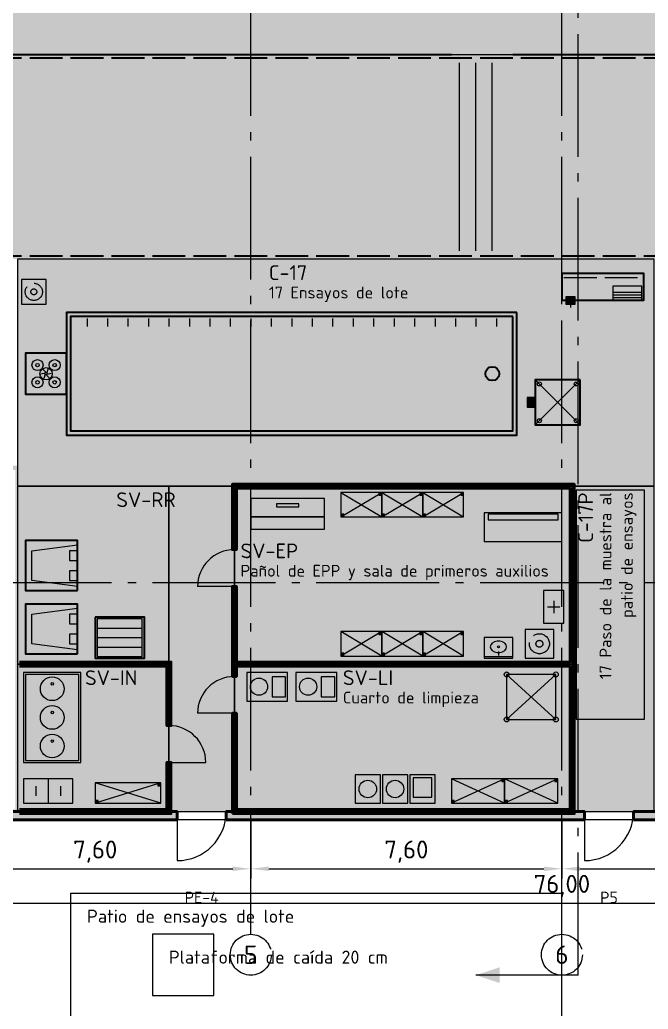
# Model space of a CAD drawing. Header units: millimetres. Extents: x 0 to 1189, y 0 to 841.
# Drawn here: x 295.8 to 372.5, y 360.3 to 481.2 of the extents above; entities that cross this region are included whole.
import ezdxf
from ezdxf.enums import TextEntityAlignment as Align

# ---------------------------------------------------------------- set-up
doc = ezdxf.new("R2010")
doc.units = ezdxf.units.MM
doc.linetypes.add('IRAM-E-TRAZOS', pattern=[5, 4, -1])
doc.linetypes.add('IRAM-F-TRAZO-PUNTO', pattern=[20, 15, -2, 1, -2])
for name, color, linetype, lineweight in [('A-ABERTURA', 7, 'CONTINUOUS', 25), ('A-COLUMNA', 7, 'CONTINUOUS', 50), ('A-COTA', 7, 'CONTINUOUS', 18), ('A-EJE', 1, 'IRAM-F-TRAZO-PUNTO', 18), ('A-EQUIPO-FINO', 8, 'CONTINUOUS', 13), ('A-EQUIPO-OCULTO', 8, 'IRAM-E-TRAZOS', 13), ('A-EQUIPO-RELLENO', 9, 'CONTINUOUS', 13), ('A-EXTERIOR', 8, 'CONTINUOUS', 25), ('A-MURO', 7, 'CONTINUOUS', 50), ('A-RELLENO', 9, 'CONTINUOUS', 13), ('A-SECTOR', 1, 'CONTINUOUS', 25), ('A-SECTOR-TXT', 1, 'CONTINUOUS', 25), ('A-SEGURIDAD', 1, 'IRAM-E-TRAZOS', 18), ('A-TABIQUE', 7, 'CONTINUOUS', 50), ('A-TEXTO', 7, 'CONTINUOUS', 18)]:
    doc.layers.add(name, color=color, linetype=linetype, lineweight=lineweight)
for name, color, linetype, lineweight, true_color in [('A-DEFENSA', 2, 'CONTINUOUS', 35, 0xe6b400), ('A-EQUIPO', 30, 'CONTINUOUS', 35, 0xe67800), ('A-MOBILIARIO', 8, 'CONTINUOUS', 18, 0x50505a), ('A-PASILLO', 2, 'IRAM-E-TRAZOS', 35, 0xd7a500), ('A-SENDA', 2, 'CONTINUOUS', 25, 0xd7a500), ('A-VENTANA', 4, 'CONTINUOUS', 18, 0x0096c8)]:
    doc.layers.add(name, color=color, linetype=linetype, lineweight=lineweight, true_color=true_color)
doc.styles.add('ISO3098', font='isocpeur.ttf')
doc.dimstyles.new('FLAMA-IRAM', dxfattribs={"dimtxt": 3.5, "dimasz": 3.5, "dimexe": 2, "dimexo": 1.5, "dimgap": 1, "dimtad": 1, "dimdec": 1, "dimtxsty": 'ISO3098', "dimblk": 'IRAM_FLECHA', "dimblk1": 'IRAM_FLECHA', "dimblk2": 'IRAM_FLECHA', "dimcen": 2.5, "dimclrd": 3, "dimclre": 3, "dimclrt": 3, "dimazin": 3, "dimtfac": 1, "dimtmove": 0, "dimatfit": 3, "dimlwd": 18, "dimlwe": 18})

# ---------------------------------------------------------------- blocks, each defined once
blk = doc.blocks.new('IRAM_FLECHA')
blk.add_solid([(0, 0), (-1, 0.125), (-1, -0.125)])

msp = doc.modelspace()

# ---------------------------------------------------------------- hatches: boundary and pattern name
at = {"layer": 'A-COLUMNA', "true_color": 0x000000}
h = msp.add_hatch(color=7, dxfattribs=at)
h.dxf.hatch_style = 1
h.paths.add_polyline_path([(323, 476), (325, 476), (325, 478), (323, 478)])
h = msp.add_hatch(color=7, dxfattribs=at)
h.dxf.hatch_style = 1
h.paths.add_polyline_path([(361, 476), (363, 476), (363, 478), (361, 478)])
h = msp.add_hatch(color=7, dxfattribs=at)
h.dxf.hatch_style = 1
h.paths.add_polyline_path([(323, 383.5), (325, 383.5), (325, 385.5), (323, 385.5)])
h = msp.add_hatch(color=7, dxfattribs=at)
h.dxf.hatch_style = 1
h.paths.add_polyline_path([(361, 383.5), (363, 383.5), (363, 385.5), (361, 385.5)])
at = {"layer": 'A-EQUIPO-RELLENO', "true_color": 0xeedec0}
h = msp.add_hatch(color=7, dxfattribs=at)
h.dxf.hatch_style = 1
h.paths.add_polyline_path([(362, 447), (372, 447), (372, 450.25), (362, 450.25)])
at = {"layer": 'A-EQUIPO-RELLENO', "true_color": 0xd6ecd6}
h = msp.add_hatch(color=7, dxfattribs=at)
h.dxf.hatch_style = 1
h.paths.add_polyline_path([(299, 449.5), (296, 449.5), (296, 446.5), (299, 446.5)])
at = {"layer": 'A-EQUIPO-RELLENO', "true_color": 0xcdd0d4}
h = msp.add_hatch(color=7, dxfattribs=at)
h.dxf.hatch_style = 1
h.paths.add_polyline_path([(362.5, 446.5), (363.6, 446.5), (363.6, 447.4), (362.5, 447.4)])
at = {"layer": 'A-EQUIPO-RELLENO', "true_color": 0xf6f6fc}
h = msp.add_hatch(color=7, dxfattribs=at)
h.dxf.hatch_style = 1
h.paths.add_polyline_path([(356.5, 445.5), (301.5, 445.5), (301.5, 430.5), (356.5, 430.5)])
at = {"layer": 'A-EQUIPO-RELLENO', "true_color": 0xe6e6dc}
h = msp.add_hatch(color=7, dxfattribs=at)
h.dxf.hatch_style = 1
h.paths.add_polyline_path([(301.5, 435.5), (301.5, 440.5), (296.5, 440.5), (296.5, 435.5)])
at = {"layer": 'A-EQUIPO-RELLENO', "true_color": 0xeeeeee}
h = msp.add_hatch(color=7, dxfattribs=at)
h.dxf.hatch_style = 1
h.paths.add_polyline_path([(364.25, 437.25), (358.75, 437.25), (358.75, 431.75), (364.25, 431.75)])
at = {"layer": 'A-EQUIPO-RELLENO', "true_color": 0xcdd0d4}
h = msp.add_hatch(color=7, dxfattribs=at)
h.dxf.hatch_style = 1
h.paths.add_polyline_path([(358.75, 435.1), (357.75, 435.1), (357.75, 433.9), (358.75, 433.9)])
at = {"layer": 'A-EQUIPO-RELLENO', "true_color": 0xeeeeee}
h = msp.add_hatch(color=7, dxfattribs=at)
h.dxf.hatch_style = 1
h.paths.add_polyline_path([(335, 420.5), (340, 420.5), (340, 423.5), (335, 423.5)])
at = {"layer": 'A-EQUIPO-RELLENO', "true_color": 0x969ba0}
h = msp.add_hatch(color=7, dxfattribs=at)
h.dxf.hatch_style = 1
h.paths.add_polyline_path([(339.65, 423.15), (339.95, 423.15), (339.95, 423.45), (339.65, 423.45)])
at = {"layer": 'A-EQUIPO-RELLENO', "true_color": 0xeeeeee}
h = msp.add_hatch(color=7, dxfattribs=at)
h.dxf.hatch_style = 1
h.paths.add_polyline_path([(340, 420.5), (345, 420.5), (345, 423.5), (340, 423.5)])
at = {"layer": 'A-EQUIPO-RELLENO', "true_color": 0x969ba0}
h = msp.add_hatch(color=7, dxfattribs=at)
h.dxf.hatch_style = 1
h.paths.add_polyline_path([(344.65, 423.15), (344.95, 423.15), (344.95, 423.45), (344.65, 423.45)])
at = {"layer": 'A-EQUIPO-RELLENO', "true_color": 0xeeeeee}
h = msp.add_hatch(color=7, dxfattribs=at)
h.dxf.hatch_style = 1
h.paths.add_polyline_path([(345, 420.5), (350, 420.5), (350, 423.5), (345, 423.5)])
at = {"layer": 'A-EQUIPO-RELLENO', "true_color": 0x969ba0}
h = msp.add_hatch(color=7, dxfattribs=at)
h.dxf.hatch_style = 1
h.paths.add_polyline_path([(349.65, 423.15), (349.95, 423.15), (349.95, 423.45), (349.65, 423.45)])
at = {"layer": 'A-EQUIPO-RELLENO', "true_color": 0xeedec0}
h = msp.add_hatch(color=7, dxfattribs=at)
h.dxf.hatch_style = 1
h.paths.add_polyline_path([(324, 420.5), (333, 420.5), (333, 422.75), (324, 422.75)])
at = {"layer": 'A-EQUIPO-RELLENO', "true_color": 0x969ba0}
h = msp.add_hatch(color=7, dxfattribs=at)
h.dxf.hatch_style = 1
h.paths.add_polyline_path([(335.05, 420.55), (335.35, 420.55), (335.35, 420.85), (335.05, 420.85)])
h = msp.add_hatch(color=7, dxfattribs=at)
h.dxf.hatch_style = 1
h.paths.add_polyline_path([(340.05, 420.55), (340.35, 420.55), (340.35, 420.85), (340.05, 420.85)])
h = msp.add_hatch(color=7, dxfattribs=at)
h.dxf.hatch_style = 1
h.paths.add_polyline_path([(345.05, 420.55), (345.35, 420.55), (345.35, 420.85), (345.05, 420.85)])
at = {"layer": 'A-EQUIPO-RELLENO', "true_color": 0xffffff}
h = msp.add_hatch(color=7, dxfattribs=at)
h.dxf.hatch_style = 1
h.paths.add_polyline_path([(352.5, 417.5), (362, 417.5), (362, 421), (352.5, 421)])
at = {"layer": 'A-EQUIPO-RELLENO', "true_color": 0xeeeeee}
h = msp.add_hatch(color=7, dxfattribs=at)
h.dxf.hatch_style = 1
h.paths.add_polyline_path([(324, 419), (333, 419), (333, 420.5), (324, 420.5)])
at = {"layer": 'A-EQUIPO-RELLENO', "true_color": 0xe6e6e6}
h = msp.add_hatch(color=7, dxfattribs=at)
h.dxf.hatch_style = 1
h.paths.add_polyline_path([(302.85, 411.5), (302.85, 417.6), (296.5, 417.6), (296.5, 411.5)])
at = {"layer": 'A-EQUIPO-RELLENO', "true_color": 0xd6ecd6}
h = msp.add_hatch(color=7, dxfattribs=at)
h.dxf.hatch_style = 1
h.paths.add_polyline_path([(359.75, 411.5), (359.75, 407.5), (362.25, 407.5), (362.25, 411.5)])
at = {"layer": 'A-EQUIPO-RELLENO', "true_color": 0xe6e6e6}
h = msp.add_hatch(color=7, dxfattribs=at)
h.dxf.hatch_style = 1
h.paths.add_polyline_path([(302.85, 403.75), (302.85, 409.85), (296.5, 409.85), (296.5, 403.75)])
at = {"layer": 'A-EQUIPO-RELLENO', "true_color": 0xeedec0}
h = msp.add_hatch(color=7, dxfattribs=at)
h.dxf.hatch_style = 1
h.paths.add_polyline_path([(305.25, 408.05), (305.25, 403.45), (310.75, 403.45), (310.75, 408.05)])
at = {"layer": 'A-EQUIPO-RELLENO', "true_color": 0xeeeeee}
h = msp.add_hatch(color=7, dxfattribs=at)
h.dxf.hatch_style = 1
h.paths.add_polyline_path([(340, 406.5), (335, 406.5), (335, 403.5), (340, 403.5)])
at = {"layer": 'A-EQUIPO-RELLENO', "true_color": 0x969ba0}
h = msp.add_hatch(color=7, dxfattribs=at)
h.dxf.hatch_style = 1
h.paths.add_polyline_path([(339.95, 406.45), (339.65, 406.45), (339.65, 406.15), (339.95, 406.15)])
at = {"layer": 'A-EQUIPO-RELLENO', "true_color": 0xeeeeee}
h = msp.add_hatch(color=7, dxfattribs=at)
h.dxf.hatch_style = 1
h.paths.add_polyline_path([(345, 406.5), (340, 406.5), (340, 403.5), (345, 403.5)])
at = {"layer": 'A-EQUIPO-RELLENO', "true_color": 0x969ba0}
h = msp.add_hatch(color=7, dxfattribs=at)
h.dxf.hatch_style = 1
h.paths.add_polyline_path([(344.95, 406.45), (344.65, 406.45), (344.65, 406.15), (344.95, 406.15)])
at = {"layer": 'A-EQUIPO-RELLENO', "true_color": 0xeeeeee}
h = msp.add_hatch(color=7, dxfattribs=at)
h.dxf.hatch_style = 1
h.paths.add_polyline_path([(350, 406.5), (345, 406.5), (345, 403.5), (350, 403.5)])
at = {"layer": 'A-EQUIPO-RELLENO', "true_color": 0x969ba0}
h = msp.add_hatch(color=7, dxfattribs=at)
h.dxf.hatch_style = 1
h.paths.add_polyline_path([(349.95, 406.45), (349.65, 406.45), (349.65, 406.15), (349.95, 406.15)])
at = {"layer": 'A-EQUIPO-RELLENO', "true_color": 0xd6ecd6}
h = msp.add_hatch(color=7, dxfattribs=at)
h.dxf.hatch_style = 1
h.paths.add_polyline_path([(361, 406.75), (357.5, 406.75), (357.5, 403.25), (361, 403.25)])
at = {"layer": 'A-EQUIPO-RELLENO', "true_color": 0xf8f8fc}
h = msp.add_hatch(color=7, dxfattribs=at)
h.dxf.hatch_style = 1
h.paths.add_polyline_path([(356, 405.75), (352.5, 405.75), (352.5, 403.25), (356, 403.25)])
at = {"layer": 'A-EQUIPO-RELLENO', "true_color": 0x969ba0}
h = msp.add_hatch(color=7, dxfattribs=at)
h.dxf.hatch_style = 1
h.paths.add_polyline_path([(335.35, 403.85), (335.05, 403.85), (335.05, 403.55), (335.35, 403.55)])
h = msp.add_hatch(color=7, dxfattribs=at)
h.dxf.hatch_style = 1
h.paths.add_polyline_path([(340.35, 403.85), (340.05, 403.85), (340.05, 403.55), (340.35, 403.55)])
h = msp.add_hatch(color=7, dxfattribs=at)
h.dxf.hatch_style = 1
h.paths.add_polyline_path([(345.35, 403.85), (345.05, 403.85), (345.05, 403.55), (345.35, 403.55)])
at = {"layer": 'A-EQUIPO-RELLENO', "true_color": 0xfff0c8}
h = msp.add_hatch(color=7, dxfattribs=at)
h.dxf.hatch_style = 1
h.paths.add_polyline_path([(323.5, 398), (328.5, 398), (328.5, 401.5), (323.5, 401.5)])
h = msp.add_hatch(color=7, dxfattribs=at)
h.dxf.hatch_style = 1
h.paths.add_polyline_path([(329.5, 398), (334.5, 398), (334.5, 401.5), (329.5, 401.5)])
at = {"layer": 'A-EQUIPO-RELLENO', "true_color": 0xd2def0}
h = msp.add_hatch(color=7, dxfattribs=at)
h.dxf.hatch_style = 1
h.paths.add_polyline_path([(299.75, 400.95), (299.375, 400.901), (299.025, 400.756), (298.725, 400.525), (298.494, 400.225), (298.349, 399.875), (298.3, 399.5), (298.349, 399.125), (298.494, 398.775), (298.725, 398.475), (299.025, 398.244), (299.375, 398.099), (299.75, 398.05), (300.125, 398.099), (300.475, 398.244), (300.775, 398.475), (301.006, 398.775), (301.151, 399.125), (301.2, 399.5), (301.151, 399.875), (301.006, 400.225), (300.775, 400.525), (300.475, 400.756), (300.125, 400.901)])
at = {"layer": 'A-EQUIPO-RELLENO', "true_color": 0xfaeec8}
h = msp.add_hatch(color=7, dxfattribs=at)
h.dxf.hatch_style = 1
h.paths.add_polyline_path([(355.25, 395.75), (361.25, 395.75), (361.25, 401.25), (355.25, 401.25)])
at = {"layer": 'A-EQUIPO-RELLENO', "true_color": 0xd2def0}
h = msp.add_hatch(color=7, dxfattribs=at)
h.dxf.hatch_style = 1
h.paths.add_polyline_path([(299.75, 397.45), (299.375, 397.401), (299.025, 397.256), (298.725, 397.025), (298.494, 396.725), (298.349, 396.375), (298.3, 396), (298.349, 395.625), (298.494, 395.275), (298.725, 394.975), (299.025, 394.744), (299.375, 394.599), (299.75, 394.55), (300.125, 394.599), (300.475, 394.744), (300.775, 394.975), (301.006, 395.275), (301.151, 395.625), (301.2, 396), (301.151, 396.375), (301.006, 396.725), (300.775, 397.025), (300.475, 397.256), (300.125, 397.401)])
h = msp.add_hatch(color=7, dxfattribs=at)
h.dxf.hatch_style = 1
h.paths.add_polyline_path([(299.75, 393.95), (299.375, 393.901), (299.025, 393.756), (298.725, 393.525), (298.494, 393.225), (298.349, 392.875), (298.3, 392.5), (298.349, 392.125), (298.494, 391.775), (298.725, 391.475), (299.025, 391.244), (299.375, 391.099), (299.75, 391.05), (300.125, 391.099), (300.475, 391.244), (300.775, 391.475), (301.006, 391.775), (301.151, 392.125), (301.2, 392.5), (301.151, 392.875), (301.006, 393.225), (300.775, 393.525), (300.475, 393.756), (300.125, 393.901)])
at = {"layer": 'A-EQUIPO-RELLENO', "true_color": 0xfad73c}
h = msp.add_hatch(color=7, dxfattribs=at)
h.dxf.hatch_style = 1
h.paths.add_polyline_path([(302.25, 388.5), (296.25, 388.5), (296.25, 385.5), (302.25, 385.5)])
at = {"layer": 'A-EQUIPO-RELLENO', "true_color": 0xffffff}
h = msp.add_hatch(color=7, dxfattribs=at)
h.dxf.hatch_style = 1
h.paths.add_polyline_path([(339.833, 389), (336.75, 389), (336.75, 385.5), (339.833, 385.5)])
h = msp.add_hatch(color=7, dxfattribs=at)
h.dxf.hatch_style = 1
h.paths.add_polyline_path([(343.167, 389), (340.083, 389), (340.083, 385.5), (343.167, 385.5)])
at = {"layer": 'A-EQUIPO-RELLENO', "true_color": 0xf8f8fc}
h = msp.add_hatch(color=7, dxfattribs=at)
h.dxf.hatch_style = 1
h.paths.add_polyline_path([(346.5, 389), (343.417, 389), (343.417, 385.5), (346.5, 385.5)])
at = {"layer": 'A-EQUIPO-RELLENO', "true_color": 0xeeeeee}
h = msp.add_hatch(color=7, dxfattribs=at)
h.dxf.hatch_style = 1
h.paths.add_polyline_path([(355, 388.5), (348.5, 388.5), (348.5, 385.5), (355, 385.5)])
at = {"layer": 'A-EQUIPO-RELLENO', "true_color": 0x969ba0}
h = msp.add_hatch(color=7, dxfattribs=at)
h.dxf.hatch_style = 1
h.paths.add_polyline_path([(354.95, 388.45), (354.65, 388.45), (354.65, 388.15), (354.95, 388.15)])
at = {"layer": 'A-EQUIPO-RELLENO', "true_color": 0xeeeeee}
h = msp.add_hatch(color=7, dxfattribs=at)
h.dxf.hatch_style = 1
h.paths.add_polyline_path([(361.5, 388.5), (355, 388.5), (355, 385.5), (361.5, 385.5)])
at = {"layer": 'A-EQUIPO-RELLENO', "true_color": 0x969ba0}
h = msp.add_hatch(color=7, dxfattribs=at)
h.dxf.hatch_style = 1
h.paths.add_polyline_path([(361.45, 388.45), (361.15, 388.45), (361.15, 388.15), (361.45, 388.15)])
at = {"layer": 'A-EQUIPO-RELLENO', "true_color": 0xeeeeee}
h = msp.add_hatch(color=7, dxfattribs=at)
h.dxf.hatch_style = 1
h.paths.add_polyline_path([(313, 388), (305, 388), (305, 385.5), (313, 385.5)])
at = {"layer": 'A-EQUIPO-RELLENO', "true_color": 0x969ba0}
h = msp.add_hatch(color=7, dxfattribs=at)
h.dxf.hatch_style = 1
h.paths.add_polyline_path([(312.95, 387.95), (312.65, 387.95), (312.65, 387.65), (312.95, 387.65)])
h = msp.add_hatch(color=7, dxfattribs=at)
h.dxf.hatch_style = 1
h.paths.add_polyline_path([(305.35, 385.85), (305.05, 385.85), (305.05, 385.55), (305.35, 385.55)])
h = msp.add_hatch(color=7, dxfattribs=at)
h.dxf.hatch_style = 1
h.paths.add_polyline_path([(348.85, 385.85), (348.55, 385.85), (348.55, 385.55), (348.85, 385.55)])
h = msp.add_hatch(color=7, dxfattribs=at)
h.dxf.hatch_style = 1
h.paths.add_polyline_path([(355.35, 385.85), (355.05, 385.85), (355.05, 385.55), (355.35, 385.55)])
at = {"layer": 'A-MURO', "true_color": 0x464646}
h = msp.add_hatch(color=7, dxfattribs=at)
h.dxf.hatch_style = 1
h.paths.add_polyline_path([(294.5, 383.5), (294.5, 384.5), (315, 384.5), (315, 383.5)])
h = msp.add_hatch(color=7, dxfattribs=at)
h.dxf.hatch_style = 1
h.paths.add_polyline_path([(321, 383.5), (321, 384.5), (364.75, 384.5), (364.75, 383.5)])
h = msp.add_hatch(color=7, dxfattribs=at)
h.dxf.hatch_style = 1
h.paths.add_polyline_path([(370.75, 383.5), (370.75, 384.5), (439.5, 384.5), (439.5, 383.5)])
at = {"layer": 'A-RELLENO', "true_color": 0xfff4b4}
h = msp.add_hatch(color=7, dxfattribs=at)
h.dxf.hatch_style = 1
h.paths.add_polyline_path([(172, 477), (552, 477), (552, 484.5), (172, 484.5)])
at = {"layer": 'A-RELLENO', "true_color": 0xe2e2e2}
h = msp.add_hatch(color=7, dxfattribs=at)
h.dxf.hatch_style = 1
h.paths.add_polyline_path([(172, 452), (552, 452), (552, 477), (172, 477)])
at = {"layer": 'A-RELLENO', "true_color": 0xf8d9c0}
h = msp.add_hatch(color=7, dxfattribs=at)
h.dxf.hatch_style = 1
h.paths.add_polyline_path([(295.5, 424.25), (373.25, 424.25), (373.25, 452), (295.5, 452)])
at = {"layer": 'A-RELLENO', "true_color": 0xe4e4e4}
h = msp.add_hatch(color=7, dxfattribs=at)
h.dxf.hatch_style = 1
h.paths.add_polyline_path([(295.5, 402.5), (314, 402.5), (314, 424.25), (295.5, 424.25)])
at = {"layer": 'A-RELLENO', "true_color": 0xfff4b4}
h = msp.add_hatch(color=7, dxfattribs=at)
h.dxf.hatch_style = 1
h.paths.add_polyline_path([(314, 384.5), (322, 384.5), (322, 424.25), (314, 424.25)])
at = {"layer": 'A-RELLENO', "true_color": 0xe4e4e4}
h = msp.add_hatch(color=7, dxfattribs=at)
h.dxf.hatch_style = 1
h.paths.add_polyline_path([(322, 402.5), (363.25, 402.5), (363.25, 424.25), (322, 424.25)])
at = {"layer": 'A-RELLENO', "true_color": 0xf8d9c0}
h = msp.add_hatch(color=7, dxfattribs=at)
h.dxf.hatch_style = 1
h.paths.add_polyline_path([(363.25, 384.5), (373.25, 384.5), (373.25, 424.25), (363.25, 424.25)])
at = {"layer": 'A-RELLENO', "true_color": 0xe4e4e4}
h = msp.add_hatch(color=7, dxfattribs=at)
h.dxf.hatch_style = 1
h.paths.add_polyline_path([(295.5, 384.5), (314, 384.5), (314, 402.5), (295.5, 402.5)])
h = msp.add_hatch(color=7, dxfattribs=at)
h.dxf.hatch_style = 1
h.paths.add_polyline_path([(322, 384.5), (363.25, 384.5), (363.25, 402.5), (322, 402.5)])
at = {"layer": 'A-SECTOR-TXT', "true_color": 0xffffff}
h = msp.add_hatch(color=7, dxfattribs=at)
h.dxf.hatch_style = 1
h.paths.add_polyline_path([(372.08, 395.784), (372.08, 423.75), (363.75, 423.75), (363.75, 395.784)])
at = {"layer": 'A-TABIQUE', "true_color": 0x6e6e6e}
h = msp.add_hatch(color=7, dxfattribs=at)
h.dxf.hatch_style = 1
h.paths.add_polyline_path([(235.25, 426.75), (240, 426.75), (240, 426.25), (235.25, 426.25), (235.25, 384.75), (254.75, 384.75), (254.75, 426.25), (245, 426.25), (245, 426.75), (254.75, 426.75), (255.25, 426.75), (262, 426.75), (262, 426.25), (255.25, 426.25), (255.25, 384.75), (278.75, 384.75), (278.75, 426.25), (266.5, 426.25), (266.5, 426.75), (278.75, 426.75), (279.25, 426.75), (280, 426.75), (280, 426.25), (279.25, 426.25), (279.25, 384.75), (295.25, 384.75), (295.25, 402.75), (295.25, 426.25), (284.5, 426.25), (284.5, 426.75), (295.75, 426.75), (295.75, 402.75), (314.25, 402.75), (314.25, 395), (313.75, 395), (313.75, 402.25), (295.75, 402.25), (295.75, 384.75), (313.75, 384.75), (313.75, 390.5), (314.25, 390.5), (314.25, 384.25), (295.75, 384.25), (295.25, 384.25), (279.25, 384.25), (278.75, 384.25), (255.25, 384.25), (254.75, 384.25), (235.25, 384.25), (234.75, 384.25), (197.25, 384.25), (196.75, 384.25), (171.75, 384.25), (171.75, 410.25), (171.75, 410.75), (171.75, 426.75), (179, 426.75), (179, 426.25), (172.25, 426.25), (172.25, 410.75), (196.75, 410.75), (196.75, 426.25), (183.5, 426.25), (183.5, 426.75), (196.75, 426.75), (197.25, 426.75), (212, 426.75), (212, 426.25), (197.25, 426.25), (197.25, 410.75), (197.25, 410.25), (197.25, 408.5), (196.75, 408.5), (196.75, 410.25), (172.25, 410.25), (172.25, 384.75), (196.75, 384.75), (196.75, 403.5), (197.25, 403.5), (197.25, 384.75), (234.75, 384.75), (234.75, 426.25), (220, 426.25), (220, 426.75), (234.75, 426.75)])
h = msp.add_hatch(color=7, dxfattribs=at)
h.dxf.hatch_style = 1
h.paths.add_polyline_path([(321.75, 384.25), (321.75, 396.5), (322.25, 396.5), (322.25, 384.75), (363, 384.75), (363, 402.25), (322.25, 402.25), (322.25, 401), (321.75, 401), (321.75, 402.25), (321.75, 402.75), (321.75, 412), (322.25, 412), (322.25, 402.75), (363, 402.75), (363, 424), (322.25, 424), (322.25, 416.5), (321.75, 416.5), (321.75, 424.5), (363.5, 424.5), (363.5, 402.75), (363.5, 402.25), (363.5, 384.25)])
at = {"layer": 'A-TEXTO', "true_color": 0x000000}
h = msp.add_hatch(color=7, dxfattribs=at)
h.dxf.hatch_style = 1
h.paths.add_polyline_path([(351.5, 364.5), (354.38, 363.54), (354.38, 365.46)])

# ---------------------------------------------------------------- linework, layer by layer
at = {"layer": 'A-ABERTURA'}
for p, q in [((322, 412), (317.5, 412)), ((322, 396.5), (317.5, 396.5)), ((314, 390.5), (318.5, 390.5)), ((315, 384.5), (315, 378.5)), ((364.75, 384.5), (364.75, 378.5))]:
    msp.add_line(p, q, dxfattribs=at)
for centre, radius, start, end in [((322, 412), 4.5, 90, 180), ((322, 396.5), 4.5, 90, 180), ((314, 390.5), 4.5, 0, 90), ((315, 384.5), 6, 270, 360), ((364.75, 384.5), 6, 270, 360)]:
    msp.add_arc(centre, radius, start, end, dxfattribs=at)
at = {"layer": 'A-DEFENSA'}
for p, q in [((262, 477), (348.5, 477)), ((356, 477), (438, 477))]:
    msp.add_line(p, q, dxfattribs=at)
at = {"layer": 'A-EJE'}
for p, q in [((364, 364.5), (364, 707)), ((324, 369.5), (324, 622.5)), ((362, 369.5), (362, 622.5)), ((157, 477), (567, 477)), ((152, 412.5), (572, 412.5)), ((157, 384.5), (567, 384.5))]:
    msp.add_line(p, q, dxfattribs=at)
for centre in [(324, 367), (362, 367)]:
    msp.add_circle(centre, 2.5, dxfattribs=at)
at = {"layer": 'A-EQUIPO'}
for points in [[(362, 447), (372, 447), (372, 450.25), (362, 450.25)], [(356.5, 445.5), (301.5, 445.5), (301.5, 430.5), (356.5, 430.5)], [(356, 445), (302, 445), (302, 431), (356, 431)], [(301.5, 435.5), (301.5, 440.5), (296.5, 440.5), (296.5, 435.5)], [(364.25, 437.25), (358.75, 437.25), (358.75, 431.75), (364.25, 431.75)], [(302.85, 411.5), (302.85, 417.6), (296.5, 417.6), (296.5, 411.5)], [(302.85, 403.75), (302.85, 409.85), (296.5, 409.85), (296.5, 403.75)], [(305, 408.25), (305, 403.25), (311, 403.25), (311, 408.25)]]:
    msp.add_lwpolyline(points, close=True, dxfattribs=at)
msp.add_circle((353.5, 438), 0.85, dxfattribs=at)
at = {"layer": 'A-EQUIPO-FINO'}
for p, q in [((368.2, 447.975), (371.75, 447.975)), ((368.2, 447.65), (371.75, 447.65)), ((363.05, 446.5), (363.05, 446.1)), ((368.2, 447.325), (371.75, 447.325)), ((304, 444.75), (304, 443.75)), ((306.5, 444.75), (306.5, 443.75)), ((309, 444.75), (309, 443.75)), ((311.5, 444.75), (311.5, 443.75)), ((314, 444.75), (314, 443.75)), ((316.5, 444.75), (316.5, 443.75)), ((319, 444.75), (319, 443.75)), ((321.5, 444.75), (321.5, 443.75)), ((324, 444.75), (324, 443.75)), ((326.5, 444.75), (326.5, 443.75)), ((329, 444.75), (329, 443.75)), ((331.5, 444.75), (331.5, 443.75)), ((334, 444.75), (334, 443.75)), ((336.5, 444.75), (336.5, 443.75)), ((339, 444.75), (339, 443.75)), ((341.5, 444.75), (341.5, 443.75)), ((344, 444.75), (344, 443.75)), ((346.5, 444.75), (346.5, 443.75)), ((349, 444.75), (349, 443.75)), ((351.5, 444.75), (351.5, 443.75)), ((354, 444.75), (354, 443.75)), ((364.25, 437.25), (358.75, 431.75)), ((364.25, 431.75), (358.75, 437.25)), ((335, 420.5), (340, 423.5)), ((335, 423.5), (340, 420.5)), ((340, 420.5), (345, 423.5)), ((340, 423.5), (345, 420.5)), ((345, 420.5), (350, 423.5)), ((345, 423.5), (350, 420.5)), ((305.25, 406.9), (310.75, 406.9)), ((340, 406.5), (335, 403.5)), ((340, 403.5), (335, 406.5)), ((345, 406.5), (340, 403.5)), ((345, 403.5), (340, 406.5)), ((350, 406.5), (345, 403.5)), ((350, 403.5), (345, 406.5)), ((305.25, 405.75), (310.75, 405.75)), ((305.25, 404.6), (310.75, 404.6)), ((354.25, 404.05), (354.25, 403.55)), ((356, 403.4), (352.5, 403.4)), ((355.25, 395.75), (361.25, 401.25)), ((355.25, 401.25), (361.25, 395.75)), ((355, 388.5), (348.5, 385.5)), ((355, 385.5), (348.5, 388.5)), ((361.5, 388.5), (355, 385.5)), ((361.5, 385.5), (355, 388.5)), ((297.75, 387.6), (297.75, 386.4)), ((300.75, 387.6), (300.75, 386.4)), ((313, 388), (305, 385.5)), ((313, 385.5), (305, 388))]:
    msp.add_line(p, q, dxfattribs=at)
for points in [[(368.2, 447), (371.75, 447), (371.75, 448.7), (368.2, 448.7)], [(362.5, 446.5), (363.6, 446.5), (363.6, 447.4), (362.5, 447.4)], [(358.75, 435.1), (357.75, 435.1), (357.75, 433.9), (358.75, 433.9)], [(335, 420.5), (340, 420.5), (340, 423.5), (335, 423.5)], [(339.65, 423.15), (339.95, 423.15), (339.95, 423.45), (339.65, 423.45)], [(340, 420.5), (345, 420.5), (345, 423.5), (340, 423.5)], [(344.65, 423.15), (344.95, 423.15), (344.95, 423.45), (344.65, 423.45)], [(345, 420.5), (350, 420.5), (350, 423.5), (345, 423.5)], [(349.65, 423.15), (349.95, 423.15), (349.95, 423.45), (349.65, 423.45)], [(335.05, 420.55), (335.35, 420.55), (335.35, 420.85), (335.05, 420.85)], [(340.05, 420.55), (340.35, 420.55), (340.35, 420.85), (340.05, 420.85)], [(345.05, 420.55), (345.35, 420.55), (345.35, 420.85), (345.05, 420.85)], [(352.975, 420.125), (361.525, 420.125), (361.525, 420.825), (352.975, 420.825)], [(305.25, 408.05), (305.25, 403.45), (310.75, 403.45), (310.75, 408.05)], [(340, 406.5), (335, 406.5), (335, 403.5), (340, 403.5)], [(339.95, 406.45), (339.65, 406.45), (339.65, 406.15), (339.95, 406.15)], [(345, 406.5), (340, 406.5), (340, 403.5), (345, 403.5)], [(344.95, 406.45), (344.65, 406.45), (344.65, 406.15), (344.95, 406.15)], [(350, 406.5), (345, 406.5), (345, 403.5), (350, 403.5)], [(349.95, 406.45), (349.65, 406.45), (349.65, 406.15), (349.95, 406.15)], [(335.35, 403.85), (335.05, 403.85), (335.05, 403.55), (335.35, 403.55)], [(340.35, 403.85), (340.05, 403.85), (340.05, 403.55), (340.35, 403.55)], [(345.35, 403.85), (345.05, 403.85), (345.05, 403.55), (345.35, 403.55)], [(303, 390.75), (303, 401.25), (296.5, 401.25), (296.5, 390.75)], [(326.6, 398.525), (328.25, 398.525), (328.25, 400.975), (326.6, 400.975)], [(332.6, 398.525), (334.25, 398.525), (334.25, 400.975), (332.6, 400.975)], [(346.1, 388.6), (343.817, 388.6), (343.817, 386.25), (346.1, 386.25)], [(355, 388.5), (348.5, 388.5), (348.5, 385.5), (355, 385.5)], [(354.95, 388.45), (354.65, 388.45), (354.65, 388.15), (354.95, 388.15)], [(361.5, 388.5), (355, 388.5), (355, 385.5), (361.5, 385.5)], [(361.45, 388.45), (361.15, 388.45), (361.15, 388.15), (361.45, 388.15)], [(313, 388), (305, 388), (305, 385.5), (313, 385.5)], [(312.95, 387.95), (312.65, 387.95), (312.65, 387.65), (312.95, 387.65)], [(305.35, 385.85), (305.05, 385.85), (305.05, 385.55), (305.35, 385.55)], [(348.85, 385.85), (348.55, 385.85), (348.55, 385.55), (348.85, 385.55)], [(355.35, 385.85), (355.05, 385.85), (355.05, 385.55), (355.35, 385.55)]]:
    msp.add_lwpolyline(points, close=True, dxfattribs=at)
for points in [[(298.87, 438.075), (298.365, 437.944)], [(299, 438.15), (298.634, 438.522)], [(298.87, 437.925), (298.731, 437.422)], [(299, 437.85), (299.366, 437.478)], [(299.13, 438.075), (299.269, 438.578)], [(299.13, 437.925), (299.635, 438.056)], [(302.85, 412), (297.25, 412.75), (297.25, 416.35), (302.85, 417.1)], [(302.85, 404.25), (297.25, 405), (297.25, 408.6), (302.85, 409.35)]]:
    msp.add_lwpolyline(points, dxfattribs=at)
for centre, radius in [((297.95, 439.05), 0.675), ((297.95, 439.05), 0.21), ((300.05, 439.05), 0.675), ((300.05, 439.05), 0.21), ((299, 438), 0.75), ((299, 438), 0.15), ((297.95, 436.95), 0.675), ((297.95, 436.95), 0.21), ((300.05, 436.95), 0.675), ((300.05, 436.95), 0.21), ((359.25, 436.75), 0.25), ((363.75, 436.75), 0.25), ((359.25, 432.25), 0.25), ((363.75, 432.25), 0.25), ((354.25, 404.625), 0.125), ((355.25, 401.25), 0.3), ((361.25, 401.25), 0.3), ((299.75, 400.1), 0.15), ((325, 399.75), 1.05), ((331, 399.75), 1.05), ((299.75, 396.6), 0.15), ((355.25, 395.75), 0.3), ((361.25, 395.75), 0.3), ((299.75, 393.1), 0.15), ((338.292, 387.25), 1.067), ((341.625, 387.25), 1.067)]:
    msp.add_circle(centre, radius, dxfattribs=at)
at = {"layer": 'A-EQUIPO-OCULTO'}
msp.add_line((362.25, 449.75), (371.75, 449.75), dxfattribs=at)
for points in [[(302.85, 415.17), (302.85, 416.37), (301.85, 416.37), (301.85, 415.17)], [(302.85, 412.73), (302.85, 413.93), (301.85, 413.93), (301.85, 412.73)], [(302.85, 407.42), (302.85, 408.62), (301.85, 408.62), (301.85, 407.42)], [(302.85, 404.98), (302.85, 406.18), (301.85, 406.18), (301.85, 404.98)]]:
    msp.add_lwpolyline(points, close=True, dxfattribs=at)
at = {"layer": 'A-EXTERIOR'}
for points in [[(62, 274.5), (662, 274.5), (662, 383.5), (62, 383.5)], [(302, 324.5), (362, 324.5), (362, 374.5), (302, 374.5)], [(312, 362), (319.5, 362), (319.5, 369.5), (312, 369.5)]]:
    msp.add_lwpolyline(points, close=True, dxfattribs=at)
at = {"layer": 'A-MOBILIARIO'}
for p, q in [((361, 410.25), (361, 408.75)), ((360.25, 409.5), (361.75, 409.5)), ((299.25, 388.5), (299.25, 385.5))]:
    msp.add_line(p, q, dxfattribs=at)
for points in [[(324, 420.5), (333, 420.5), (333, 422.75), (324, 422.75)], [(327.15, 421.75), (329.85, 421.75), (329.85, 422.1), (327.15, 422.1)], [(352.5, 417.5), (362, 417.5), (362, 421), (352.5, 421)], [(324, 419), (333, 419), (333, 420.5), (324, 420.5)], [(359.75, 411.5), (359.75, 407.5), (362.25, 407.5), (362.25, 411.5)], [(356, 405.75), (352.5, 405.75), (352.5, 403.25), (356, 403.25)], [(353.25, 404.625), (353.31, 404.386), (353.484, 404.175), (353.75, 404.019), (354.076, 403.936), (354.424, 403.936), (354.75, 404.019), (355.016, 404.175), (355.19, 404.386), (355.25, 404.625), (355.19, 404.864), (355.016, 405.075), (354.75, 405.231), (354.424, 405.314), (354.076, 405.314), (353.75, 405.231), (353.484, 405.075), (353.31, 404.864), (353.25, 404.625)], [(303.25, 390.5), (303.25, 401.5), (296.25, 401.5), (296.25, 390.5)], [(323.5, 398), (328.5, 398), (328.5, 401.5), (323.5, 401.5)], [(329.5, 398), (334.5, 398), (334.5, 401.5), (329.5, 401.5)], [(355.25, 395.75), (361.25, 395.75), (361.25, 401.25), (355.25, 401.25)], [(302.25, 388.5), (296.25, 388.5), (296.25, 385.5), (302.25, 385.5)], [(339.833, 389), (336.75, 389), (336.75, 385.5), (339.833, 385.5)], [(343.167, 389), (340.083, 389), (340.083, 385.5), (343.167, 385.5)], [(346.5, 389), (343.417, 389), (343.417, 385.5), (346.5, 385.5)]]:
    msp.add_lwpolyline(points, close=True, dxfattribs=at)
for centre in [(299.75, 399.5), (299.75, 396), (299.75, 392.5)]:
    msp.add_circle(centre, 1.45, dxfattribs=at)
at = {"layer": 'A-MURO'}
for points in [[(294.5, 383.5), (294.5, 384.5), (315, 384.5), (315, 383.5)], [(321, 383.5), (321, 384.5), (364.75, 384.5), (364.75, 383.5)], [(370.75, 383.5), (370.75, 384.5), (439.5, 384.5), (439.5, 383.5)]]:
    msp.add_lwpolyline(points, close=True, dxfattribs=at)
at = {"layer": 'A-PASILLO'}
for p, q in [((172, 476.6), (552, 476.6)), ((172, 452.4), (552, 452.4))]:
    msp.add_line(p, q, dxfattribs=at)
at = {"layer": 'A-SECTOR'}
for points in [[(295.5, 424.25), (373.25, 424.25), (373.25, 452), (295.5, 452)], [(295.5, 402.5), (314, 402.5), (314, 424.25), (295.5, 424.25)], [(322, 402.5), (363.25, 402.5), (363.25, 424.25), (322, 424.25)], [(363.25, 384.5), (373.25, 384.5), (373.25, 424.25), (363.25, 424.25)], [(295.5, 384.5), (314, 384.5), (314, 402.5), (295.5, 402.5)], [(322, 384.5), (363.25, 384.5), (363.25, 402.5), (322, 402.5)]]:
    msp.add_lwpolyline(points, close=True, dxfattribs=at)
at = {"layer": 'A-SECTOR-TXT'}
msp.add_lwpolyline([(372.08, 395.784), (372.08, 423.75), (363.75, 423.75), (363.75, 395.784)], close=True, dxfattribs=at)
at = {"layer": 'A-SEGURIDAD'}
for points in [[(299, 449.5), (296, 449.5), (296, 446.5), (299, 446.5)], [(361, 406.75), (357.5, 406.75), (357.5, 403.25), (361, 403.25)]]:
    msp.add_lwpolyline(points, close=True, dxfattribs=at)
for centre, radius in [((297.5, 448), 1.05), ((297.5, 448), 0.36), ((359.25, 405), 1.225), ((359.25, 405), 0.42)]:
    msp.add_circle(centre, radius, dxfattribs=at)
at = {"layer": 'A-SENDA'}
for p, q in [((349.5, 453), (349.5, 476)), ((351.5, 453), (351.5, 476)), ((353.5, 453), (353.5, 476))]:
    msp.add_line(p, q, dxfattribs=at)
for points in [[(172, 477), (552, 477), (552, 484.5), (172, 484.5)], [(314, 384.5), (322, 384.5), (322, 424.25), (314, 424.25)]]:
    msp.add_lwpolyline(points, close=True, dxfattribs=at)
at = {"layer": 'A-TABIQUE'}
msp.add_lwpolyline([(321.75, 384.25), (321.75, 396.5), (322.25, 396.5), (322.25, 384.75), (363, 384.75), (363, 402.25), (322.25, 402.25), (322.25, 401), (321.75, 401), (321.75, 402.25), (321.75, 402.75), (321.75, 412), (322.25, 412), (322.25, 402.75), (363, 402.75), (363, 424), (322.25, 424), (322.25, 416.5), (321.75, 416.5), (321.75, 424.5), (363.5, 424.5), (363.5, 402.75), (363.5, 402.25), (363.5, 384.25)], close=True, dxfattribs=at)
for points in [[(295.75, 402.75), (314.25, 402.75), (314.25, 395), (313.75, 395), (313.75, 402.25), (295.75, 402.25)], [(295.75, 384.75), (313.75, 384.75), (313.75, 390.5), (314.25, 390.5), (314.25, 384.25), (295.75, 384.25)]]:
    msp.add_lwpolyline(points, dxfattribs=at)
at = {"layer": 'A-TEXTO'}
msp.add_line((364, 364.5), (351.5, 364.5), dxfattribs=at)
at = {"layer": 'A-VENTANA'}
msp.add_line((334.5, 430.5), (318, 430.5), dxfattribs=at)

# ---------------------------------------------------------------- texts
at = {"layer": 'A-SECTOR-TXT', "style": 'ISO3098'}
for s, height, p in [('C-17', 1.8, (326.21, 451.25)), ('17 Ensayos de lote', 1.44, (326.21, 448.64)), ('SV-RR', 1.8, (307.58, 423.5)), ('SV-EP', 1.8, (322.75, 417.25)), ('Pañol de EPP y sala de primeros auxilios', 1.44, (322.75, 414.64)), ('SV-IN', 1.8, (303.75, 401.75)), ('SV-LI', 1.8, (335.25, 401.75)), ('Cuarto de limpieza', 1.44, (335.25, 399.14))]:
    msp.add_text(s, height=height, dxfattribs=at).set_placement(p, align=Align.TOP_LEFT)
for s, height, p in [('C-17P', 1.8, (364, 423.5)), ('17 Paso de la muestra al', 1.44, (366.61, 423.5)), ('patio de ensayos', 1.44, (369.22, 423.5))]:
    msp.add_text(s, height=height, rotation=90, dxfattribs=at).set_placement(p, align=Align.TOP_RIGHT)
at = {"layer": 'A-TEXTO', "style": 'ISO3098'}
for s, height, p in [('PE-4', 1.4, (318, 374)), ('P5', 1.4, (367.75, 374)), ('5', 2.25, (324, 367)), ('6', 2.25, (362, 367))]:
    msp.add_text(s, height=height, dxfattribs=at).set_placement(p, align=Align.MIDDLE_CENTER)
for s, p in [('Patio de ensayos de lote', (304, 372.5)), ('Plataforma de caída 20 cm', (314, 367.5))]:
    msp.add_text(s, height=1.6, dxfattribs=at).set_placement(p, align=Align.TOP_LEFT)

# ---------------------------------------------------------------- dimensions: what is measured, and where the dimension line sits
at = {"layer": 'A-COTA'}
for base, p1, p2 in [((172, 373.3), (172, 384.5), (552, 384.5)), ((286, 377.5), (286, 384.5), (324, 384.5)), ((324, 377.5), (324, 384.5), (362, 384.5)), ((362, 377.5), (362, 384.5), (400, 384.5))]:
    msp.add_linear_dim(base=base, p1=p1, p2=p2, dimstyle='FLAMA-IRAM', override={"dimtxt": 2.2, "dimasz": 2.2, "dimexe": 1.2, "dimexo": 1, "dimdec": 2, "dimlfac": 0.2, "dimzin": 0}, dxfattribs=at).render()

doc.saveas('drawing.dxf')
